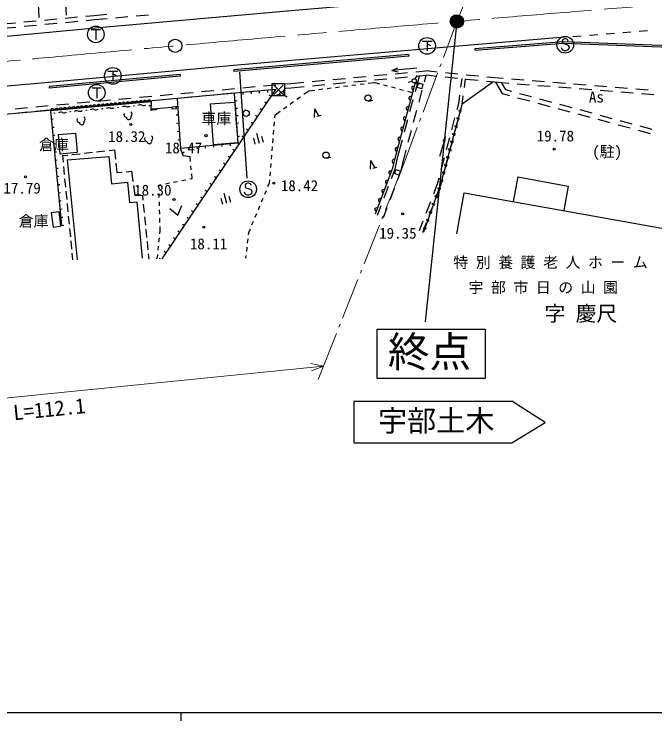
# Model space of a CAD drawing. Units: millimetres, scale not verified. Extents: x 40000 to 680000, y 20000 to 380000.
# Drawn here: x 147936 to 224996, y 204000 to 288982 of the extents above; entities that cross this region are included whole.
import ezdxf
from ezdxf.enums import TextEntityAlignment as Align

# ---------------------------------------------------------------- set-up
doc = ezdxf.new("R2010")
doc.units = ezdxf.units.MM
doc.header["$LTSCALE"] = 1000
doc.header["$PDMODE"] = 32
doc.header["$PDSIZE"] = 500
doc.linetypes.add('CHAIN', pattern=[18.5, 12, -1.5, 3.5, -1.5])
for name, color, linetype, lineweight in [('M-BGD', 7, 'Continuous', 25), ('M-BGD-EXST', 7, 'Continuous', 25), ('M-BGD-HTXT', 7, 'Continuous', 13), ('M-BMK', 2, 'CHAIN', 13), ('M-BMK-OTRS', 5, 'Continuous', 25), ('M-BMK-ROW', 30, 'Continuous', 25), ('M-BMK-SRVR', 3, 'Continuous', 25), ('M-STR-HTXT', 7, 'Continuous', 13), ('M-STR-STRC', 7, 'Continuous', 25), ('M-STR-STRD', 7, 'Continuous', 25), ('M-TTL-BAND', 7, 'Continuous', 25)]:
    doc.layers.add(name, color=color, linetype=linetype, lineweight=lineweight)
doc.layers.add('M-OTRS', color=6, linetype='Continuous')
doc.styles.add('ＭＳ ゴシック', font='')
doc.styles.get('ＭＳ ゴシック').set_extended_font_data('MS Gothic')

msp = doc.modelspace()

# ---------------------------------------------------------------- linework, layer by layer
at = {"layer": 'M-BGD'}
for p, q in [((150763, 291080), (150907, 288596)), ((154045, 291288), (154186, 288868)), ((157567, 288837), (159085, 288973)), ((149094, 288043), (150587, 288183)), ((151583, 288276), (153076, 288416)), ((154072, 288510), (155565, 288650)), ((154113, 287991), (155606, 288131)), ((156561, 288743), (157567, 288837)), ((156602, 288224), (157615, 288319)), ((157615, 288319), (159131, 288455)), ((160127, 288545), (161621, 288679)), ((162617, 288768), (164111, 288902)), ((146605, 287810), (148098, 287950)), ((146646, 287291), (148139, 287431)), ((149135, 287525), (150628, 287665)), ((151624, 287758), (153117, 287898)), ((193367, 282205), (194091, 282523)), ((196354, 282481), (193367, 282205)), ((193367, 282205), (194137, 282025)), ((197829, 282153), (196233, 282005)), ((197829, 282153), (198814, 282053)), ((190259, 281452), (188765, 281314)), ((192748, 281683), (191255, 281545)), ((195238, 281913), (193744, 281775)), ((195260, 281393), (193767, 281255)), ((196186, 281183), (196445, 281611)), ((196189, 279678), (196685, 281525)), ((197826, 281631), (196256, 281485)), ((197282, 280824), (197491, 281599)), ((197826, 281631), (198789, 281533)), ((199784, 281432), (201277, 281280)), ((199809, 281952), (201301, 281800)), ((202296, 281699), (203788, 281547)), ((204783, 281446), (205769, 281346)), ((205769, 281346), (206754, 281268)), ((179428, 280451), (177935, 280314)), ((181195, 280614), (180424, 280543)), ((182791, 280761), (181195, 280614)), ((185280, 280992), (183786, 280853)), ((185303, 280471), (183809, 280333)), ((187769, 281222), (186276, 281084)), ((187792, 280702), (186298, 280564)), ((188551, 280428), (189047, 280491)), ((190281, 280932), (188788, 280794)), ((189543, 280555), (190039, 280618)), ((190535, 280681), (191259, 280774)), ((191259, 280774), (191861, 280614)), ((192771, 281163), (191277, 281024)), ((192344, 280487), (192828, 280359)), ((196155, 280708), (193847, 272108)), ((195329, 280790), (195815, 280910)), ((196155, 280708), (196445, 280630)), ((196271, 280841), (196699, 280582)), ((196425, 280158), (196563, 280703)), ((196563, 280703), (197108, 280565)), ((197108, 280565), (196970, 280020)), ((201761, 281231), (201627, 280218)), ((201820, 278213), (205492, 280852)), ((202082, 280150), (202219, 281184)), ((202272, 281179), (203764, 281027)), ((204759, 280926), (205722, 280828)), ((205722, 280828), (207435, 280693)), ((205834, 280819), (206646, 279433)), ((206514, 280766), (207013, 279914)), ((207751, 281190), (209247, 281072)), ((208432, 280615), (209928, 280497)), ((210244, 280993), (211739, 280875)), ((212736, 280796), (214231, 280678)), ((215228, 280600), (216723, 280482)), ((179380, 279907), (165693, 259551)), ((179380, 279907), (167529, 278818)), ((171960, 279766), (170466, 279629)), ((174449, 279994), (172955, 279857)), ((176939, 280223), (175445, 280086)), ((176988, 279705), (175494, 279568)), ((176412, 279634), (176433, 279395)), ((177401, 279725), (177423, 279483)), ((179478, 279934), (177984, 279797)), ((178391, 279816), (178412, 279570)), ((180277, 279629), (180535, 280057)), ((181243, 280096), (180473, 280025)), ((182813, 280241), (181243, 280096)), ((182768, 279339), (183364, 279766)), ((183364, 279766), (184087, 279858)), ((184583, 279922), (185079, 279985)), ((185575, 280048), (186071, 280112)), ((186567, 280175), (187063, 280238)), ((187559, 280301), (188055, 280365)), ((193311, 280231), (193795, 280104)), ((194278, 279976), (194761, 279848)), ((195245, 279721), (195847, 279561)), ((196970, 280020), (196425, 280158)), ((196635, 278409), (197023, 279858)), ((207013, 279914), (207754, 279713)), ((210925, 280419), (212420, 280301)), ((213417, 280223), (214912, 280105)), ((215909, 280027), (217405, 279909)), ((217720, 280403), (219216, 280285)), ((218401, 279830), (219897, 279713)), ((220213, 280206), (221708, 280088)), ((220894, 279634), (222389, 279517)), ((222705, 280010), (224200, 279892)), ((167529, 278818), (152572, 277444)), ((162001, 278852), (160508, 278715)), ((164491, 279080), (162997, 278943)), ((166981, 279309), (165487, 279172)), ((167030, 278791), (165536, 278654)), ((167529, 278818), (167788, 275229)), ((169470, 279537), (167976, 279400)), ((169519, 279020), (168026, 278883)), ((172009, 279248), (170515, 279111)), ((174499, 279477), (173005, 279340)), ((174687, 275875), (174439, 279453)), ((175423, 279543), (175444, 279308)), ((178830, 279089), (178623, 279229)), ((179420, 279235), (179905, 279355)), ((180361, 279286), (180790, 279028)), ((181955, 278756), (182361, 279048)), ((201495, 279227), (201361, 278214)), ((201813, 278126), (201950, 279159)), ((206646, 279433), (207527, 279195)), ((208492, 278935), (209941, 278545)), ((208719, 279452), (210167, 279061)), ((211133, 278800), (212581, 278409)), ((223386, 279438), (224881, 279321)), ((152043, 277938), (150550, 277801)), ((164427, 278426), (152305, 277338)), ((154533, 278166), (153039, 278029)), ((157022, 278395), (155529, 278258)), ((159512, 278623), (158018, 278486)), ((159561, 278106), (158068, 277968)), ((162051, 278334), (160557, 278197)), ((164540, 278563), (163047, 278426)), ((164394, 277949), (164144, 277953)), ((164401, 278525), (164386, 277359)), ((171510, 278195), (174464, 278411)), ((171510, 278195), (171869, 273301)), ((174464, 278411), (174821, 273546)), ((174500, 278574), (174749, 278591)), ((178281, 278272), (178073, 278412)), ((181142, 278174), (181549, 278465)), ((190597, 278536), (191082, 278656)), ((195541, 277263), (195930, 278712)), ((201361, 278214), (201170, 277487)), ((201616, 277372), (201813, 278126)), ((201820, 278213), (201689, 277811)), ((210906, 278285), (212354, 277894)), ((213546, 278148), (214994, 277757)), ((152572, 277444), (138559, 276162)), ((149554, 277709), (148060, 277572)), ((149603, 277192), (148109, 277054)), ((152093, 277420), (150599, 277283)), ((152305, 277338), (153652, 263568)), ((154582, 277649), (153089, 277511)), ((157072, 277877), (155578, 277740)), ((164506, 277610), (165051, 277655)), ((164521, 277421), (164506, 277610)), ((165066, 277466), (164521, 277421)), ((165051, 277655), (166883, 277783)), ((165051, 277655), (165066, 277466)), ((167441, 277832), (166883, 277783)), ((166883, 277783), (166899, 277603)), ((166899, 277603), (167457, 277652)), ((167594, 277848), (167345, 277831)), ((167457, 277652), (167441, 277832)), ((174562, 277674), (174812, 277691)), ((175758, 277432), (175734, 277530)), ((177731, 277455), (177524, 277594)), ((179327, 276872), (179923, 277300)), ((180330, 277591), (180736, 277882)), ((184070, 277613), (184019, 276571)), ((184070, 277613), (184601, 276715)), ((195987, 275995), (196375, 277443)), ((201689, 277811), (199222, 268486)), ((201758, 277382), (201373, 277307)), ((201417, 277472), (201715, 277217)), ((213320, 277634), (214768, 277244)), ((215960, 277496), (217408, 277104)), ((152401, 276354), (152650, 276379)), ((167662, 276850), (167413, 276834)), ((174624, 276774), (174874, 276792)), ((177182, 276638), (176974, 276777)), ((179298, 276516), (179327, 276872)), ((184844, 276775), (184359, 276655)), ((194893, 274848), (195282, 276297)), ((200917, 276520), (200536, 275069)), ((200981, 274954), (201362, 276405)), ((201511, 276449), (201127, 276375)), ((201170, 276540), (201468, 276284)), ((215734, 276983), (217182, 276593)), ((218148, 276333), (219596, 275943)), ((218373, 276844), (219821, 276452)), ((152498, 275371), (152746, 275395)), ((167730, 275853), (167480, 275836)), ((174687, 275875), (174936, 275892)), ((174751, 275081), (174687, 275875)), ((176632, 275820), (176425, 275960)), ((179214, 275519), (179256, 276018)), ((201265, 275517), (200880, 275442)), ((200923, 275607), (201221, 275352)), ((220562, 275682), (222010, 275292)), ((220787, 276191), (222235, 275800)), ((223200, 275539), (224648, 275148)), ((153235, 274496), (155327, 274683)), ((153235, 274496), (153441, 272186)), ((155327, 274683), (155533, 272373)), ((167797, 274855), (167548, 274838)), ((167788, 275229), (167844, 274436)), ((174870, 273498), (174751, 275081)), ((176083, 275003), (175875, 275143)), ((177089, 274686), (177389, 273473)), ((179131, 274523), (179173, 275021)), ((195339, 273580), (195727, 275029)), ((201018, 274584), (200633, 274510)), ((200677, 274675), (200974, 274419)), ((222976, 275032), (224424, 274642)), ((152594, 274387), (152843, 274411)), ((167865, 273857), (167616, 273841)), ((167844, 274436), (167933, 272860)), ((174811, 274290), (175060, 274308)), ((175533, 274186), (175326, 274325)), ((176723, 274081), (176904, 273353)), ((177694, 274321), (177874, 273593)), ((179048, 273526), (179089, 274025)), ((194138, 272035), (194634, 273883)), ((199813, 274241), (199101, 271845)), ((199813, 274241), (199503, 273655)), ((199752, 273581), (199813, 274241)), ((200282, 274102), (199902, 272651)), ((200347, 272536), (200728, 273987)), ((200771, 273652), (200386, 273577)), ((200430, 273742), (200728, 273487)), ((152690, 273404), (152939, 273428)), ((167933, 272860), (174870, 273498)), ((168255, 271957), (167933, 272860)), ((167933, 272860), (167956, 272611)), ((168924, 272951), (168947, 272702)), ((169915, 273042), (169938, 272793)), ((170906, 273133), (170929, 272885)), ((171869, 273301), (174821, 273546)), ((171897, 273225), (171920, 272976)), ((172888, 273316), (172911, 273067)), ((173879, 273407), (173902, 273158)), ((174984, 273369), (174777, 273508)), ((178965, 272530), (179006, 273028)), ((200183, 272810), (200481, 272554)), ((152786, 272420), (153035, 272444)), ((153441, 272186), (155533, 272373)), ((153738, 271967), (154382, 272038)), ((153738, 271967), (153816, 271177)), ((154879, 272093), (155873, 272202)), ((156370, 272257), (157364, 272366)), ((157861, 272421), (158855, 272530)), ((159352, 272585), (159996, 272655)), ((159996, 272655), (160114, 271546)), ((169094, 271806), (168255, 271957)), ((174435, 272551), (174227, 272691)), ((178881, 271533), (178923, 272032)), ((193847, 272108), (193460, 270460)), ((193748, 270373), (194138, 272035)), ((194871, 271839), (195079, 272614)), ((200525, 272719), (200140, 272645)), ((152882, 271436), (153131, 271461)), ((154372, 271476), (159325, 271863)), ((155558, 259445), (154372, 271476)), ((159325, 271863), (159649, 268569)), ((169148, 271258), (169094, 271806)), ((173885, 271734), (173678, 271874)), ((185544, 271657), (186029, 271777)), ((190787, 271395), (190736, 270352)), ((190787, 271395), (191319, 270496)), ((194487, 270199), (194877, 271862)), ((194877, 271862), (194871, 271839)), ((199648, 271684), (199267, 270233)), ((199713, 270117), (200093, 271568)), ((200278, 271787), (199893, 271712)), ((199937, 271877), (200234, 271622)), ((152979, 270453), (153227, 270477)), ((153865, 270679), (153963, 269684)), ((160166, 271049), (160283, 269940)), ((169245, 270263), (169196, 270760)), ((173336, 270917), (173128, 271057)), ((178798, 270537), (178840, 271035)), ((191561, 270556), (191076, 270436)), ((193460, 270460), (191357, 264913)), ((193313, 269226), (193748, 270373)), ((193682, 269811), (193884, 270320)), ((193884, 270320), (194393, 270119)), ((200031, 270854), (199646, 270780)), ((199690, 270945), (199988, 270689)), ((153075, 269469), (153324, 269493)), ((160283, 269940), (160922, 269995)), ((161420, 270038), (162058, 270093)), ((162058, 270093), (162230, 268874)), ((169348, 269217), (169294, 269765)), ((172237, 269283), (172029, 269422)), ((172786, 270100), (172579, 270239)), ((178715, 269540), (178756, 270039)), ((194191, 269610), (193682, 269811)), ((194034, 269006), (194487, 270199)), ((194393, 270119), (194191, 269610)), ((199784, 269922), (199400, 269847)), ((199443, 270012), (199741, 269757)), ((208497, 269404), (207968, 266446)), ((208497, 269404), (214586, 268299)), ((154012, 269186), (154110, 268191)), ((159649, 268569), (161585, 268760)), ((161585, 268760), (161824, 266341)), ((166123, 268586), (166614, 268682)), ((167105, 268778), (167595, 268874)), ((168086, 268970), (168577, 269066)), ((169067, 269162), (169348, 269217)), ((171687, 268465), (171480, 268605)), ((178463, 268253), (178643, 268686)), ((178643, 268686), (178673, 269042)), ((199013, 269265), (198823, 268538)), ((199538, 268989), (199153, 268915)), ((199196, 269080), (199494, 268824)), ((199261, 268397), (199459, 269150)), ((153171, 268486), (153420, 268510)), ((162299, 268379), (162470, 267159)), ((165352, 268435), (165633, 268490)), ((165365, 267931), (165352, 268435)), ((171138, 267648), (170930, 267788)), ((178079, 267330), (178271, 267791)), ((192427, 266888), (192959, 268291)), ((193148, 266668), (193680, 268071)), ((199222, 268486), (197155, 262763)), ((198823, 268538), (198366, 267356)), ((198800, 267203), (199261, 268397)), ((199246, 268033), (198853, 267985)), ((198914, 268153), (199185, 267865)), ((214586, 268299), (214059, 265356)), ((153267, 267502), (153516, 267526)), ((154159, 267694), (154257, 266698)), ((162470, 267159), (163363, 267216)), ((163363, 267216), (163423, 266609)), ((165392, 266931), (165379, 267431)), ((170588, 266831), (170381, 266970)), ((172798, 266865), (172978, 266137)), ((173163, 267470), (173463, 266257)), ((173769, 267105), (173949, 266377)), ((177695, 266406), (177887, 266868)), ((198902, 267079), (198509, 267031)), ((198570, 267199), (198841, 266911)), ((201174, 262582), (202055, 267504)), ((202055, 267504), (225839, 263249)), ((153363, 266518), (153612, 266543)), ((154306, 266201), (154404, 265206)), ((161824, 266341), (162731, 266431)), ((163356, 259658), (162731, 266431)), ((163472, 266112), (163571, 265117)), ((165419, 265931), (165405, 266431)), ((170039, 266014), (169831, 266153)), ((198006, 266423), (197466, 265024)), ((197900, 264870), (198440, 266270)), ((198557, 266126), (198164, 266077)), ((198225, 266246), (198496, 265957)), ((152403, 265141), (153302, 265244)), ((153302, 265244), (153512, 263472)), ((153459, 265535), (153708, 265559)), ((165445, 264932), (165432, 265432)), ((166666, 265597), (167634, 264807)), ((167634, 264807), (168122, 265957)), ((169489, 265196), (169282, 265336)), ((177311, 265483), (177503, 265945)), ((191637, 264807), (192072, 265953)), ((192341, 264540), (192793, 265733)), ((198212, 265172), (197820, 265123)), ((197881, 265292), (198152, 265003)), ((152403, 265141), (152613, 263365)), ((153556, 264551), (153805, 264576)), ((154453, 264708), (154551, 263713)), ((163620, 264619), (163719, 263624)), ((165472, 263932), (165459, 264432)), ((168940, 264379), (168732, 264519)), ((176927, 264560), (177119, 265021)), ((197536, 264338), (197807, 264050)), ((152613, 263365), (153512, 263472)), ((153652, 263568), (153901, 263592)), ((168390, 263562), (168183, 263701)), ((176543, 263636), (176735, 264098)), ((197106, 264091), (196649, 262909)), ((197078, 262743), (197539, 263938)), ((197868, 264218), (197475, 264170)), ((154600, 263215), (154698, 262220)), ((163768, 263126), (163867, 262131)), ((165462, 262574), (165499, 262928)), ((165499, 262928), (165485, 263432)), ((167841, 262745), (167633, 262884)), ((176137, 262441), (176171, 262742)), ((176171, 262742), (176351, 263175)), ((197523, 263265), (197131, 263216)), ((197191, 263384), (197463, 263096)), ((165359, 261580), (165410, 262077)), ((167291, 261928), (167084, 262067)), ((176021, 261448), (176079, 261944)), ((154747, 261723), (154845, 260727)), ((163916, 261634), (164015, 260639)), ((165255, 260585), (165307, 261083)), ((166742, 261110), (166534, 261250)), ((175906, 260454), (175964, 260951)), ((154894, 260230), (154972, 259439)), ((164064, 260141), (164124, 259534)), ((165167, 259734), (165204, 260088)), ((166192, 260293), (165985, 260433)), ((165030, 259544), (165167, 259734)), ((165534, 259549), (165435, 259615)), ((175814, 259656), (175849, 259958))]:
    msp.add_line(p, q, dxfattribs=at)
msp.add_lwpolyline([(191580, 251084), (204577, 251084), (204577, 245153), (191580, 245153)], close=True, dxfattribs=at)
for centre, radius in [((196057, 280970), 250), ((180148, 279415), 250), ((190507, 278900), 375), ((162355, 277949), 25), ((152785, 277072), 25), ((154699, 277247), 25), ((156613, 277423), 25), ((158527, 277598), 25), ((160441, 277774), 25), ((175848, 277068), 375), ((161974, 275717), 125), ((171007, 274370), 125), ((212878, 272745), 125), ((185454, 272021), 375), ((149294, 269407), 125), ((179167, 268652), 125), ((167162, 266684), 125), ((194671, 264965), 125), ((170759, 263377), 125)]:
    msp.add_circle(centre, radius, dxfattribs=at)
for centre, radius, start, end in [((195956, 280103), 215, 65.57441, 264.38191), ((195626, 278875), 215, 65.57561, 264.38131), ((156094, 277674), 254, 5.94071, 184.32091), ((156599, 277720), 254, 5.94071, 184.31961), ((157104, 277765), 254, 5.94001, 184.32021), ((157609, 277810), 254, 5.94061, 184.31981), ((158114, 277856), 254, 5.94061, 184.31981), ((158619, 277901), 254, 5.94061, 184.31981), ((159124, 277946), 254, 5.94051, 184.32101), ((159629, 277992), 254, 5.94061, 184.31981), ((160135, 278037), 254, 5.94071, 184.31961), ((160640, 278083), 254, 5.94071, 184.31961), ((161145, 278128), 254, 5.94071, 184.31961), ((161650, 278173), 254, 5.94071, 184.31961), ((161587, 278434), 602, 251.72751, 298.75131), ((162155, 278219), 254, 5.94181, 184.31971), ((162660, 278264), 254, 5.94071, 184.31961), ((163123, 277465), 602, 71.72521, 118.75351), ((163165, 278309), 254, 5.94071, 184.31961), ((163501, 278609), 602, 251.72751, 298.75131), ((163670, 278355), 254, 5.94001, 184.32021), ((164175, 278400), 254, 5.94061, 184.31981), ((152558, 277357), 254, 5.94061, 184.31981), ((153063, 277402), 254, 5.94051, 184.32101), ((153553, 276588), 602, 71.72751, 118.75131), ((153568, 277448), 254, 5.94071, 184.31961), ((153931, 277731), 602, 251.72751, 298.75131), ((154073, 277493), 254, 5.94071, 184.31961), ((154578, 277538), 254, 5.94071, 184.31961), ((155084, 277584), 254, 5.94071, 184.31961), ((155467, 276763), 602, 71.72691, 118.75301), ((155589, 277629), 254, 5.94071, 184.31961), ((155845, 277907), 602, 251.72521, 298.75351), ((157381, 276939), 602, 71.72751, 118.75131), ((157759, 278082), 602, 251.72751, 298.75131), ((159295, 277114), 602, 71.72751, 118.75131), ((159673, 278258), 602, 251.72751, 298.75131), ((161209, 277290), 602, 71.72751, 118.75131), ((161430, 276881), 288, 144.49621, 271.36751), ((161843, 276983), 288, 296.42371, 63.29501), ((195297, 277646), 215, 65.57561, 264.38131), ((155783, 276258), 288, 144.49821, 271.36551), ((156195, 276360), 288, 296.42411, 63.29461), ((161720, 276594), 283, 180.21011, 27.58111), ((194967, 276417), 215, 65.57461, 264.38231), ((156073, 275971), 283, 180.21011, 27.58111), ((194637, 275189), 215, 65.57351, 264.38291), ((163909, 273972), 288, 144.49661, 271.36711), ((164198, 273685), 283, 180.21011, 27.58111), ((164321, 274074), 288, 296.42411, 63.29461), ((194308, 273960), 215, 65.57461, 264.38231), ((193978, 272732), 215, 65.57461, 264.38231), ((193687, 271277), 284, 83.70591, 249.87901), ((193206, 269922), 203, 55.92051, 262.54541), ((192786, 268813), 203, 55.92111, 262.54551), ((192365, 267703), 203, 55.92051, 262.54541), ((191944, 266594), 203, 55.92051, 262.54541), ((191523, 265485), 203, 55.92051, 262.54501)]:
    msp.add_arc(centre, radius, start, end, dxfattribs=at)
at = {"layer": 'M-BGD-EXST'}
for p, q in [((157214, 287144), (158314, 287144)), ((157764, 287144), (157764, 285894)), ((196995, 285717), (198195, 285717)), ((197595, 285717), (197595, 284567)), ((197595, 285417), (197995, 285217)), ((159205, 282108), (160405, 282108)), ((159805, 282108), (159805, 280958)), ((159805, 281808), (160205, 281608)), ((157323, 280132), (158423, 280132)), ((157873, 280132), (157873, 278882))]:
    msp.add_line(p, q, dxfattribs=at)
for centre in [(157764, 286544), (197595, 285167), (159805, 281558), (157873, 279532)]:
    msp.add_circle(centre, 1000, dxfattribs=at)
at = {"layer": 'M-BGD-HTXT'}
for p, q in [((201186, 288112), (203328, 293318)), ((199566, 283767), (201186, 288112)), ((199147, 282643), (199287, 283018)), ((197121, 277209), (198867, 281894)), ((196701, 276084), (196841, 276459)), ((194802, 270990), (196422, 275335)), ((192604, 265452), (194802, 270990)), ((192161, 264337), (192308, 264709)), ((190021, 258946), (191866, 263593)), ((189578, 257831), (189726, 258202)), ((187438, 252440), (189283, 257087)), ((186995, 251325), (187143, 251696)), ((184502, 245043), (186700, 250581))]:
    msp.add_line(p, q, dxfattribs=at)
at = {"layer": 'M-BMK'}
msp.add_arc((704105, -5690774), 6000000, 94.4762, 95.87471, dxfattribs=at)
at = {"layer": 'M-BMK-OTRS'}
for p, q in [((217137, 286452), (218134, 286532)), ((219131, 286613), (220127, 286693)), ((221124, 286774), (222121, 286854)), ((223118, 286934), (224114, 287015)), ((214123, 286215), (203307, 285292)), ((215141, 286291), (216140, 286372))]:
    msp.add_line(p, q, dxfattribs=at)
for points in [[(70783, 278723), (84241, 280105), (113070, 283066), (136765, 285370), (157685, 287323), (181699, 289462), (211558, 292014), (239391, 294299), (248545, 294959), (255205, 295274), (255403, 292175)], [(203315, 285295), (195340, 284622), (174325, 282787), (167859, 282216), (152098, 280764), (147122, 280309), (134822, 279150), (129850, 278666), (123313, 278027), (118345, 277547), (112316, 276940), (104395, 276144), (99943, 275707), (94961, 275184), (84704, 274120)]]:
    msp.add_lwpolyline(points, dxfattribs=at)
at = {"layer": 'M-BMK-ROW'}
for p, q in [((178972, 279142), (178972, 280642)), ((178972, 280642), (180472, 280642)), ((179160, 280455), (180285, 279330)), ((180285, 280455), (179160, 279330)), ((180472, 280642), (180472, 279142)), ((180472, 279142), (178972, 279142))]:
    msp.add_line(p, q, dxfattribs=at)
at = {"layer": 'M-BMK-SRVR'}
for centre, radius in [((201186, 288112), 800), ((201186, 288112), 726), ((201186, 288112), 651), ((201186, 288112), 578), ((201186, 288112), 486), ((201186, 288112), 378), ((201186, 288112), 298), ((201186, 288112), 205), ((201186, 288112), 87.8), ((167314, 285167), 800)]:
    msp.add_circle(centre, radius, dxfattribs=at)
at = {"layer": 'M-OTRS'}
msp.add_point((201206, 287878), dxfattribs=at)
at = {"layer": 'M-STR-HTXT'}
for p, q in [((90705, 237110), (185148, 246670)), ((185148, 246670), (183610, 246967)), ((185148, 246670), (183701, 246072))]:
    msp.add_line(p, q, dxfattribs=at)
at = {"layer": 'M-STR-STRC'}
for p, q in [((201186, 288112), (197373, 251972)), ((213943, 285934), (213853, 285752)), ((213853, 285752), (213853, 285661)), ((213853, 285661), (213943, 285479)), ((214125, 286025), (213943, 285934)), ((214307, 286025), (214125, 286025)), ((214489, 285934), (214307, 286025)), ((214580, 285752), (214489, 285934)), ((213853, 284752), (213762, 284934)), ((213943, 284661), (213853, 284752)), ((213943, 285479), (214489, 285297)), ((214489, 285297), (214580, 285207)), ((214580, 284752), (214489, 284661)), ((214580, 285207), (214671, 285025)), ((214671, 284934), (214580, 284752)), ((214671, 285025), (214671, 284934)), ((214125, 284570), (213943, 284661)), ((214307, 284570), (214125, 284570)), ((214489, 284661), (214307, 284570)), ((175033, 281989), (175935, 269240)), ((175813, 268564), (175722, 268382)), ((175994, 268655), (175813, 268564)), ((176176, 268655), (175994, 268655)), ((176358, 268564), (176176, 268655)), ((176449, 268382), (176358, 268564)), ((175722, 268382), (175722, 268291)), ((175722, 268291), (175813, 268109)), ((175813, 268109), (176358, 267928)), ((176358, 267928), (176449, 267837)), ((176449, 267837), (176540, 267655)), ((175722, 267382), (175631, 267564)), ((175813, 267291), (175722, 267382)), ((175994, 267200), (175813, 267291)), ((176176, 267200), (175994, 267200)), ((176358, 267291), (176176, 267200)), ((176449, 267382), (176358, 267291)), ((176540, 267564), (176449, 267382)), ((176540, 267655), (176540, 267564)), ((188796, 242428), (207796, 242428)), ((188796, 242428), (188796, 237428)), ((211804, 239878), (207796, 242428)), ((207796, 237428), (211804, 239878)), ((188796, 237428), (207796, 237428))]:
    msp.add_line(p, q, dxfattribs=at)
for centre in [(214216, 285297), (176085, 267928)]:
    msp.add_circle(centre, 1000, dxfattribs=at)
at = {"layer": 'M-STR-STRD'}
for p, q in [((203358, 284797), (203374, 284597)), ((195383, 284124), (174369, 282289)), ((195400, 283925), (174386, 282090)), ((195383, 284124), (195400, 283925)), ((174386, 282090), (174369, 282289)), ((167904, 281718), (152144, 280266)), ((167922, 281519), (152162, 280067)), ((167904, 281718), (167922, 281519)), ((152144, 280266), (152162, 280067))]:
    msp.add_line(p, q, dxfattribs=at)
for points in [[(254231, 285627), (239624, 284682), (214019, 285665), (205334, 284962), (203358, 284797)], [(239616, 284482), (214023, 285464), (205350, 284762), (203374, 284597)]]:
    msp.add_lwpolyline(points, dxfattribs=at)
at = {"layer": 'M-TTL-BAND'}
for p, q in [((40000, 205000), (579000, 205000)), ((168000, 205000), (168000, 204000))]:
    msp.add_line(p, q, dxfattribs=at)

# ---------------------------------------------------------------- texts
at = {"layer": 'M-BGD', "style": 'ＭＳ ゴシック'}
for s, p in [('As', (217065, 277960)), ('車庫', (170460, 275372)), ('18.32', (159238, 273212)), ('19.78', (210787, 273277)), ('倉庫', (150919, 272235)), ('18.47', (166074, 271840)), ('17.79', (146653, 267003)), ('18.42', (180016, 267302)), ('18.30', (162372, 266762)), ('倉庫', (148473, 263041)), ('19.35', (191841, 261585)), ('18.11', (169076, 260306))]:
    msp.add_text(s, height=1320, dxfattribs=at).set_placement(p, align=Align.BOTTOM_LEFT)
for s, p in [('(駐)', (219257, 272449)), ('特 別 養 護 老 人 ホ ー ム', (212449, 259137)), ('宇 部 市 日 の 山 園', (211572, 256119))]:
    msp.add_text(s, height=1320, dxfattribs=at).set_placement(p, align=Align.MIDDLE_CENTER)
msp.add_text('終点', height=3666, dxfattribs=at).set_placement((192894, 248382), align=Align.MIDDLE_LEFT)
at = {"layer": 'M-BGD-EXST', "style": 'ＭＳ ゴシック'}
msp.add_text('字 慶尺', height=1833, dxfattribs=at).set_placement((216095, 251512), align=Align.BOTTOM_CENTER)
at = {"layer": 'M-STR-HTXT', "style": 'ＭＳ ゴシック'}
msp.add_text('側\u3000\u3000溝 L=112.1', height=1833, rotation=5.781, dxfattribs=at).set_placement((146718, 239463), align=Align.BOTTOM_CENTER)
at = {"layer": 'M-STR-STRC', "style": 'ＭＳ ゴシック'}
msp.add_text('宇部土木', height=2566, dxfattribs=at).set_placement((198699, 240089), align=Align.MIDDLE_CENTER)

doc.saveas('drawing.dxf')
